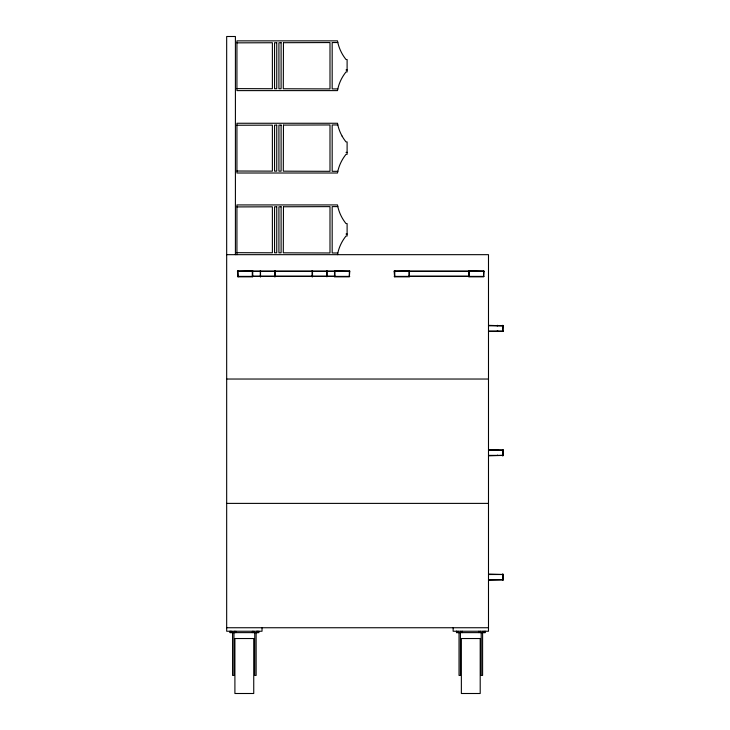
<?xml version="1.0" encoding="UTF-8"?>
<svg xmlns="http://www.w3.org/2000/svg" width="730" height="730" viewBox="0 0 730 730"><rect width="100%" height="100%" fill="white"/><g stroke="black" fill="none" stroke-linecap="round" stroke-linejoin="round"><path stroke-width="1.09" d="M337.826 88.932L337.497 90.611L236.931 90.611L236.931 40.862L337.497 40.862L337.826 42.532A40.67 40.67 0 0 0 341.302 52.204L342.115 53.737A42.815 42.815 0 0 0 346.02 59.513L347.106 59.513L347.106 71.951L346.02 71.951A42.815 42.815 0 0 0 342.115 77.736L341.293 79.26A40.67 40.67 0 0 0 337.826 88.932L332.177 88.914L332.177 42.55L337.826 42.532M342.115 136.136A42.815 42.815 0 0 0 346.02 141.912L347.106 141.921L347.106 154.349L346.02 154.349A42.815 42.815 0 0 0 342.115 160.135L341.293 161.668A40.67 40.67 0 0 0 337.826 171.331L337.497 173.01L236.931 173.01L236.931 123.261L337.497 123.261L337.826 124.939A40.67 40.67 0 0 0 341.302 134.603L342.115 136.136M337.497 254.67L337.826 253A40.67 40.67 0 0 1 341.302 243.336L342.115 241.803A42.815 42.815 0 0 1 346.02 236.018L347.106 236.018L347.106 223.581L346.02 223.581A42.815 42.815 0 0 1 342.115 217.805L341.293 216.272A40.67 40.67 0 0 1 337.826 206.599L337.497 204.929L236.931 204.929L236.931 254.67M238.08 270.721L238.08 276.834M260.51 270.721L260.51 276.834M394.775 270.721L394.775 276.834M497.833 331.028L497.212 331.028M502.888 325.361L503.326 325.79L488.489 325.361M502.705 331.466L502.705 325.361M502.888 449.716L503.326 450.154L488.489 449.716M502.705 455.821L502.705 449.716M502.888 574.072L503.326 574.51L488.489 574.072M502.705 580.186L502.705 574.072M237.46 271.159L252.297 270.721L252.297 276.834L237.898 276.834L237.46 271.159L349.779 271.159L349.341 276.834L334.942 276.834L334.942 270.721L349.779 271.159M260.327 270.721L260.327 276.834M274.726 271.159L275.164 270.721L275.164 276.834L274.726 276.396M312.513 276.396L312.075 276.834L312.075 270.721L312.513 271.159M326.912 276.834L326.912 270.721M237.46 276.396L349.779 276.396M394.154 271.159L408.992 270.721L408.992 276.834L394.592 276.834L394.154 271.159L484.045 271.159L483.607 276.834L469.208 276.834L469.208 270.721L484.045 271.159M394.154 276.396L484.045 276.396M488.489 331.466L502.888 331.466L503.326 325.79L488.489 325.79M497.212 450.154L497.833 450.154M488.489 455.821L503.326 455.392L503.326 450.154L488.489 450.154M488.489 580.186L503.326 579.748L503.326 574.51L488.489 574.51M252.297 271.341L334.942 271.341M334.942 276.214L252.297 276.214M408.992 271.341L469.208 271.341M469.208 276.214L408.992 276.214M236.931 42.851L272.381 42.742L272.381 88.731L236.931 88.613M236.931 125.25L272.381 125.14L272.381 171.13L236.931 171.021M337.826 124.939L332.177 124.958L332.177 171.313L337.826 171.331M236.931 206.918L272.381 206.809L272.381 252.799L236.931 252.68M337.826 206.599L332.177 206.617L332.177 252.982L337.826 253M346.02 69.961L347.106 69.961M346.02 152.36L347.106 152.36M346.02 234.029L347.106 234.029M226.674 254.67L488.489 254.67L488.489 631.24L453.138 631.24L453.138 627.745M488.489 331.028L503.326 331.028L502.888 331.466M226.674 379.034L488.489 379.034M488.489 455.392L503.326 455.392L502.888 455.821M226.674 503.39L488.489 503.39M488.489 579.748L503.326 579.748L502.888 580.186M226.674 627.745L488.489 627.745M485.368 631.24L485.368 632.627L456.487 632.627L456.487 631.24M484.446 631.24L484.446 632.627M483.607 271.159L483.607 276.396M483.059 631.24L483.059 632.627M482.594 632.372L482.594 675.423L481.207 675.423L481.207 632.372M480.294 631.24L480.294 632.627M478.907 631.24L478.907 632.627M468.769 270.721L468.769 276.834M462.254 631.24L462.254 632.627M460.867 631.24L460.867 632.627M460.42 632.372L460.42 675.423L459.033 675.423L459.033 632.372M458.102 631.24L458.102 632.627M456.715 631.24L456.715 632.627M409.43 270.721L409.43 276.834M349.341 271.159L349.341 276.396M334.504 270.721L334.504 276.834M326.912 271.159L326.912 276.396M312.513 270.721L312.513 276.834M274.726 270.721L274.726 276.834M262.024 627.745L262.024 631.24L226.674 631.24L226.674 36.5L235.407 36.5L235.407 254.67M258.904 631.24L258.904 632.627L230.023 632.627L230.023 631.24M257.982 631.24L257.982 632.627M257.526 631.24L257.526 632.627M256.604 631.24L256.604 632.627M256.13 632.372L256.13 675.423L254.752 675.423L254.752 632.372M253.83 631.24L253.83 632.627M252.735 270.721L252.735 276.834M252.443 631.24L252.443 632.627M235.799 631.24L235.799 632.627M234.412 631.24L234.412 632.627M233.956 632.372L233.956 675.423L232.569 675.423L232.569 632.372M231.638 631.24L231.638 632.627M230.251 631.24L230.251 632.627M283.468 42.705L283.295 88.759L329.996 88.914L329.996 42.559L283.468 42.705M283.468 125.104L283.295 171.167L329.996 171.313L329.996 124.958L283.468 125.104M283.468 206.772L283.295 252.826L329.996 252.972L329.996 206.626L283.468 206.772M497.833 455.392L497.212 455.392L497.833 455.392M497.65 325.361L497.212 325.79L497.65 325.361M276.743 42.732L274.562 42.732L274.562 88.731L276.743 88.741L276.743 42.732M281.105 42.714L278.924 42.723L278.924 88.75L281.105 88.759L281.105 42.714M276.743 125.131L274.562 125.131L274.562 171.139L276.743 171.139L276.743 125.131M281.105 125.113L278.924 125.122L278.924 171.148L281.105 171.158L281.105 125.113M276.743 206.791L274.562 206.8L274.562 252.799L276.743 252.808L276.743 206.791M281.105 206.782L278.924 206.791L278.924 252.817L281.105 252.826L281.105 206.782M253.739 638.531L234.905 638.531L234.905 693.5L253.739 693.5L253.739 638.531M480.203 638.531L461.36 638.531L461.36 693.5L480.203 693.5L480.203 638.531"/></g></svg>
